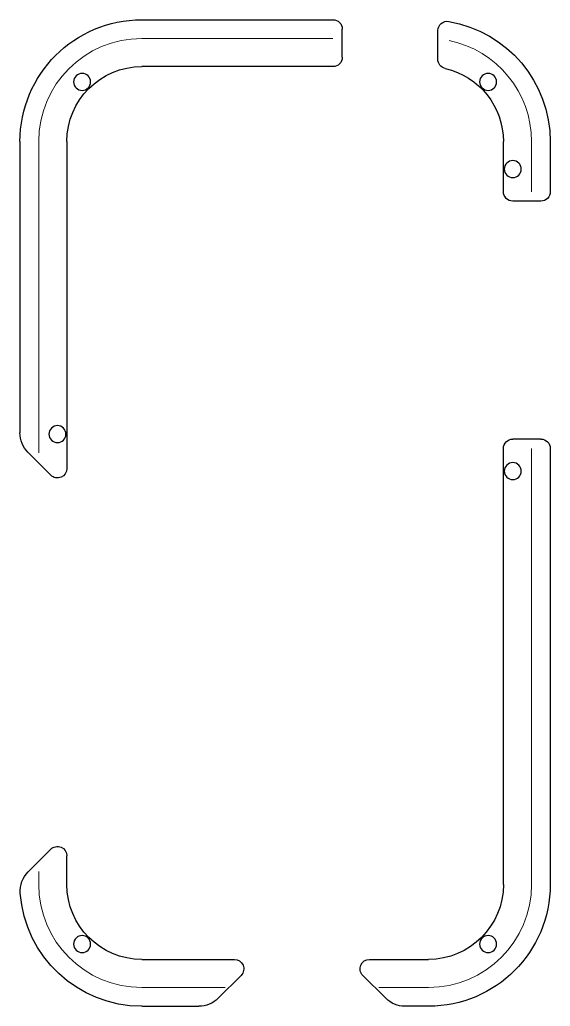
# Model space of a CAD drawing. Header units: inches. Extents: x -6.2 to 19.1, y -0.3 to 14.3.
# Drawn here: x -4.31 to -0.78, y 7.69 to 14.26 of the extents above; entities that cross this region are included whole.
import ezdxf

# ---------------------------------------------------------------- set-up
doc = ezdxf.new("R2010")
doc.units = ezdxf.units.IN
doc.header["$MEASUREMENT"] = 0
doc.layers.add('NOPLOT', color=40, linetype='Continuous', lineweight=5)

# ---------------------------------------------------------------- blocks, each defined once
blk = doc.blocks.new('Layer2')
at = {"color": 0}
for p, q in [((4.0948, 2.5746), (2.8198, 2.5746)), ((2.1198, 2.3106), (2.1198, 2.5017)), ((2.7573, 2.3246), (2.7573, 2.5121)), ((2.8198, 2.2621), (4.0948, 2.2621)), ((1.3698, 1.7621), (1.3698, 1.428)), ((1.6823, 1.428), (1.6823, 1.7621)), ((4.5948, 1.7621), (4.5948, -0.4174)), ((4.9073, 1.7621), (4.9073, -0.1803)), ((1.4323, 1.3655), (1.6198, 1.3655)), ((1.4323, -0.2212), (1.6198, -0.2212)), ((1.3698, -0.2837), (1.3698, -3.1899)), ((1.6823, -3.1899), (1.6823, -0.2837)), ((4.7015, -0.4616), (4.8539, -0.3092)), ((4.7015, -2.9555), (4.8523, -3.1063)), ((4.5948, -3.1899), (4.5948, -2.9997)), ((2.576, -3.6899), (2.1823, -3.6899)), ((4.0948, -3.6899), (3.4769, -3.6899)), ((2.6202, -3.7966), (2.4678, -3.949)), ((3.4327, -3.7966), (3.5852, -3.949)), ((2.1823, -4.0024), (2.3389, -4.0024)), ((4.0948, -4.0024), (3.714, -4.0024))]:
    blk.add_line(p, q, dxfattribs=at)
for centre, radius in [((1.7845, 2.1599), 0.0567), ((4.4925, 2.1599), 0.0567), ((1.6198, 1.5789), 0.0568), ((4.6573, -0.1881), 0.0567), ((1.6198, -0.4346), 0.0568), ((1.7845, -3.5876), 0.0567), ((4.4925, -3.5876), 0.0567)]:
    blk.add_circle(centre, radius, dxfattribs=at)
for centre, radius, start, end in [((2.8198, 2.5121), 0.0625, 90, 180), ((4.0948, 1.7621), 0.8125, 0, 90), ((2.1823, 1.7621), 0.8125, 99.59407, 180), ((2.0573, 2.5017), 0.0625, 0, 99.59407), ((2.0573, 2.3106), 0.0625, 282.83959, 0), ((2.8198, 2.3246), 0.0625, 180, 270), ((2.1823, 1.7621), 0.5, 102.83959, 180), ((4.0948, 1.7621), 0.5, 0, 90), ((1.4323, 1.428), 0.0625, 180, 270), ((1.6198, 1.428), 0.0625, 270, 0), ((4.725, -0.1803), 0.1822, 315, 0), ((1.4323, -0.2837), 0.0625, 90, 180), ((1.6198, -0.2837), 0.0625, 0, 90), ((4.6573, -0.4174), 0.0625, 180, 315), ((4.6573, -2.9997), 0.0625, 45, 180), ((4.7234, -3.2352), 0.1822, 355.87879, 45), ((2.1823, -3.1899), 0.8125, 180, 270), ((2.1823, -3.1899), 0.5, 180, 270), ((4.0948, -3.1899), 0.5, 270, 0), ((4.0948, -3.1899), 0.8125, 270, 355.87879), ((2.576, -3.7524), 0.0625, 315, 90), ((3.4769, -3.7524), 0.0625, 90, 225), ((2.3389, -3.8201), 0.1822, 270, 315), ((3.714, -3.8201), 0.1822, 225, 270)]:
    blk.add_arc(centre, radius, start, end, dxfattribs=at)
at = {"layer": 'NOPLOT'}
for p, q in [((2.8198, 2.4496), (4.0948, 2.4496)), ((1.4948, 1.428), (1.4948, 1.7621)), ((4.7823, 1.7621), (4.7823, -0.3122)), ((1.4948, -3.1899), (1.4948, -0.2837)), ((4.7823, -3.1899), (4.7823, -3.1049)), ((2.5135, -3.8774), (2.1823, -3.8774)), ((4.0948, -3.8774), (3.5394, -3.8774))]:
    blk.add_line(p, q, dxfattribs=at)
for centre, start, end in [((2.1823, 1.7621), 101.53696, 180), ((4.0948, 1.7621), 0, 90), ((2.1823, -3.1899), 180, 270), ((4.0948, -3.1899), 270, 0)]:
    blk.add_arc(centre, 0.6875, start, end, dxfattribs=at)

msp = doc.modelspace()

# ---------------------------------------------------------------- block references
at = {"color": 1, "xscale": -1}
msp.add_blockref('Layer2', (0.5948, 11.6899), dxfattribs=at)

doc.saveas('drawing.dxf')
